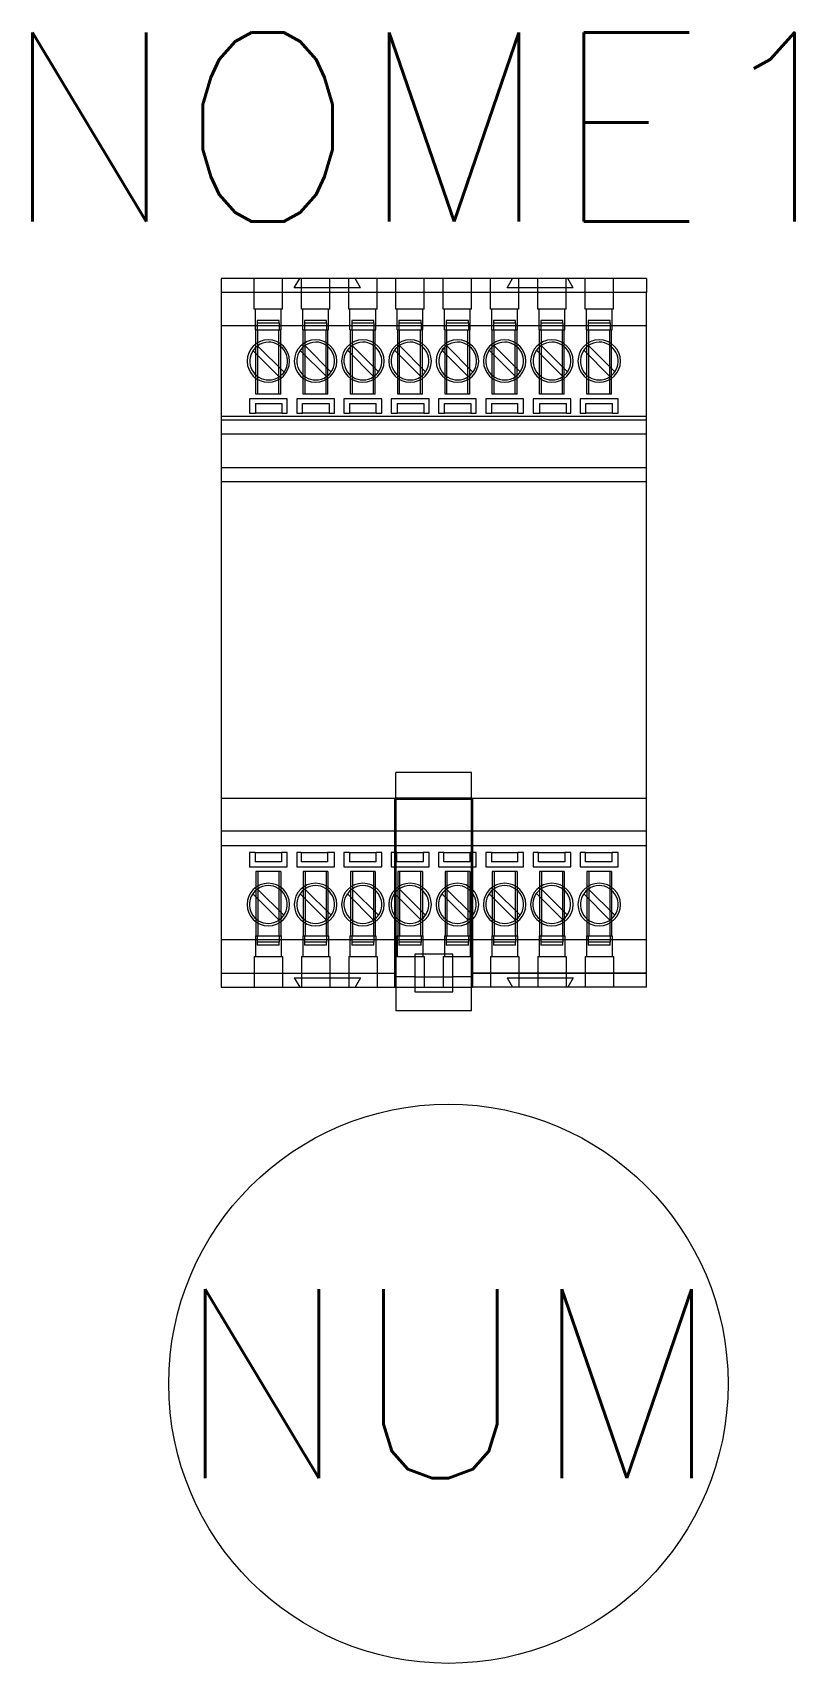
# Model space of a CAD drawing. Header units: millimetres. Extents: x -2 to 6.1, y -10.8 to 6.4.
import ezdxf
from ezdxf.enums import TextEntityAlignment as Align

# ---------------------------------------------------------------- set-up
doc = ezdxf.new("R2010")
doc.units = ezdxf.units.MM
doc.styles.add('Romans', font='romans.shx')

msp = doc.modelspace()

# ---------------------------------------------------------------- linework, layer by layer
for p, q in [((0, 3.825), (0, 3.675)), ((0, 3.825), (0, 3.825)), ((4.5, 3.825), (0, 3.825)), ((0.35, 3.825), (0.35, 3.825)), ((0.35, 3.5), (0.35, 3.825)), ((0.65, 3.825), (0.65, 3.825)), ((0.65, 3.5), (0.65, 3.825)), ((0.775, 3.725), (0.833, 3.825)), ((0.833, 3.825), (0.833, 3.825)), ((0.85, 3.825), (0.85, 3.825)), ((0.85, 3.5), (0.85, 3.825)), ((1.15, 3.825), (1.15, 3.825)), ((1.15, 3.5), (1.15, 3.825)), ((1.35, 3.825), (1.35, 3.825)), ((1.35, 3.5), (1.35, 3.825)), ((1.417, 3.825), (1.417, 3.825)), ((1.475, 3.725), (1.417, 3.825)), ((1.65, 3.825), (1.65, 3.825)), ((1.65, 3.5), (1.65, 3.825)), ((1.85, 3.825), (1.85, 3.825)), ((1.85, 3.5), (1.85, 3.825)), ((2.15, 3.825), (2.15, 3.825)), ((2.15, 3.5), (2.15, 3.825)), ((2.35, 3.825), (2.35, 3.825)), ((2.35, 3.5), (2.35, 3.825)), ((2.65, 3.825), (2.65, 3.825)), ((2.65, 3.5), (2.65, 3.825)), ((2.85, 3.825), (2.85, 3.825)), ((2.85, 3.5), (2.85, 3.825)), ((3.025, 3.725), (3.083, 3.825)), ((3.083, 3.825), (3.083, 3.825)), ((3.15, 3.825), (3.15, 3.825)), ((3.15, 3.5), (3.15, 3.825)), ((3.35, 3.825), (3.35, 3.825)), ((3.35, 3.5), (3.35, 3.825)), ((3.65, 3.825), (3.65, 3.825)), ((3.65, 3.5), (3.65, 3.825)), ((3.667, 3.825), (3.667, 3.825)), ((3.725, 3.725), (3.667, 3.825)), ((3.85, 3.825), (3.85, 3.825)), ((3.85, 3.5), (3.85, 3.825)), ((4.15, 3.825), (4.15, 3.825)), ((4.15, 3.5), (4.15, 3.825)), ((4.5, 3.825), (4.5, 3.825)), ((4.5, 3.825), (4.5, 3.675)), ((0, 3.675), (0, 1.825)), ((0, 3.675), (0, 3.675)), ((4.5, 3.675), (0, 3.675)), ((4.5, 3.675), (0, 3.675)), ((1.475, 3.725), (0.775, 3.725)), ((0.775, 3.725), (0.775, 3.725)), ((1.475, 3.725), (1.475, 3.725)), ((3.725, 3.725), (3.025, 3.725)), ((3.025, 3.725), (3.025, 3.725)), ((3.725, 3.725), (3.725, 3.725)), ((4.5, 3.675), (4.5, 3.675)), ((4.5, 1.825), (4.5, 3.675)), ((0.35, 3.5), (0.35, 3.5)), ((0.364, 3.5), (0.35, 3.5)), ((0.364, 3.5), (0.364, 3.5)), ((0.636, 3.5), (0.364, 3.5)), ((0.364, 3.28), (0.364, 3.5)), ((0.636, 3.5), (0.636, 3.5)), ((0.65, 3.5), (0.636, 3.5)), ((0.636, 3.28), (0.636, 3.5)), ((0.65, 3.5), (0.65, 3.5)), ((0.85, 3.5), (0.85, 3.5)), ((0.864, 3.5), (0.85, 3.5)), ((0.864, 3.5), (0.864, 3.5)), ((1.136, 3.5), (0.864, 3.5)), ((0.864, 3.28), (0.864, 3.5)), ((1.136, 3.5), (1.136, 3.5)), ((1.15, 3.5), (1.136, 3.5)), ((1.136, 3.28), (1.136, 3.5)), ((1.15, 3.5), (1.15, 3.5)), ((1.35, 3.5), (1.35, 3.5)), ((1.364, 3.5), (1.35, 3.5)), ((1.364, 3.5), (1.364, 3.5)), ((1.636, 3.5), (1.364, 3.5)), ((1.364, 3.28), (1.364, 3.5)), ((1.636, 3.5), (1.636, 3.5)), ((1.65, 3.5), (1.636, 3.5)), ((1.636, 3.28), (1.636, 3.5)), ((1.65, 3.5), (1.65, 3.5)), ((1.85, 3.5), (1.85, 3.5)), ((1.864, 3.5), (1.85, 3.5)), ((1.864, 3.5), (1.864, 3.5)), ((2.136, 3.5), (1.864, 3.5)), ((1.864, 3.28), (1.864, 3.5)), ((2.136, 3.5), (2.136, 3.5)), ((2.15, 3.5), (2.136, 3.5)), ((2.136, 3.28), (2.136, 3.5)), ((2.15, 3.5), (2.15, 3.5)), ((2.35, 3.5), (2.35, 3.5)), ((2.364, 3.5), (2.35, 3.5)), ((2.364, 3.5), (2.364, 3.5)), ((2.636, 3.5), (2.364, 3.5)), ((2.364, 3.28), (2.364, 3.5)), ((2.636, 3.5), (2.636, 3.5)), ((2.65, 3.5), (2.636, 3.5)), ((2.636, 3.28), (2.636, 3.5)), ((2.65, 3.5), (2.65, 3.5)), ((2.85, 3.5), (2.85, 3.5)), ((2.864, 3.5), (2.85, 3.5)), ((2.864, 3.5), (2.864, 3.5)), ((3.136, 3.5), (2.864, 3.5)), ((2.864, 3.28), (2.864, 3.5)), ((3.136, 3.5), (3.136, 3.5)), ((3.15, 3.5), (3.136, 3.5)), ((3.136, 3.28), (3.136, 3.5)), ((3.15, 3.5), (3.15, 3.5)), ((3.35, 3.5), (3.35, 3.5)), ((3.364, 3.5), (3.35, 3.5)), ((3.364, 3.5), (3.364, 3.5)), ((3.636, 3.5), (3.364, 3.5)), ((3.364, 3.28), (3.364, 3.5)), ((3.636, 3.5), (3.636, 3.5)), ((3.65, 3.5), (3.636, 3.5)), ((3.636, 3.28), (3.636, 3.5)), ((3.65, 3.5), (3.65, 3.5)), ((3.85, 3.5), (3.85, 3.5)), ((3.864, 3.5), (3.85, 3.5)), ((3.864, 3.5), (3.864, 3.5)), ((4.136, 3.5), (3.864, 3.5)), ((3.864, 3.28), (3.864, 3.5)), ((4.136, 3.5), (4.136, 3.5)), ((4.15, 3.5), (4.136, 3.5)), ((4.136, 3.28), (4.136, 3.5)), ((4.15, 3.5), (4.15, 3.5)), ((0, 3.325), (4.5, 3.325)), ((0.364, 3.28), (0.636, 3.28)), ((0.364, 3.28), (0.364, 3.28)), ((0.369, 3.28), (0.369, 3.28)), ((0.369, 2.6), (0.369, 3.28)), ((0.382, 3.38), (0.382, 3.38)), ((0.382, 3.38), (0.382, 3.35)), ((0.616, 3.38), (0.382, 3.38)), ((0.382, 3.35), (0.382, 3.28)), ((0.616, 3.35), (0.382, 3.35)), ((0.382, 3.28), (0.382, 3.28)), ((0.389, 2.6), (0.389, 3.28)), ((0.611, 2.6), (0.611, 3.28)), ((0.616, 3.38), (0.616, 3.38)), ((0.616, 3.35), (0.616, 3.38)), ((0.616, 3.35), (0.616, 3.28)), ((0.616, 3.28), (0.616, 3.28)), ((0.631, 3.28), (0.631, 3.28)), ((0.631, 2.6), (0.631, 3.28)), ((0.636, 3.28), (0.636, 3.28)), ((0.864, 3.28), (1.136, 3.28)), ((0.864, 3.28), (0.864, 3.28)), ((0.869, 3.28), (0.869, 3.28)), ((0.869, 2.6), (0.869, 3.28)), ((0.882, 3.38), (0.882, 3.38)), ((0.882, 3.38), (0.882, 3.35)), ((1.116, 3.38), (0.882, 3.38)), ((0.882, 3.35), (0.882, 3.28)), ((1.116, 3.35), (0.882, 3.35)), ((0.882, 3.28), (0.882, 3.28)), ((0.889, 2.6), (0.889, 3.28)), ((1.111, 2.6), (1.111, 3.28)), ((1.116, 3.38), (1.116, 3.38)), ((1.116, 3.35), (1.116, 3.38)), ((1.116, 3.35), (1.116, 3.28)), ((1.116, 3.28), (1.116, 3.28)), ((1.131, 3.28), (1.131, 3.28)), ((1.131, 2.6), (1.131, 3.28)), ((1.136, 3.28), (1.136, 3.28)), ((1.364, 3.28), (1.636, 3.28)), ((1.364, 3.28), (1.364, 3.28)), ((1.369, 3.28), (1.369, 3.28)), ((1.369, 2.6), (1.369, 3.28)), ((1.382, 3.38), (1.382, 3.38)), ((1.382, 3.38), (1.382, 3.35)), ((1.616, 3.38), (1.382, 3.38)), ((1.382, 3.35), (1.382, 3.28)), ((1.616, 3.35), (1.382, 3.35)), ((1.382, 3.28), (1.382, 3.28)), ((1.389, 2.6), (1.389, 3.28)), ((1.611, 2.6), (1.611, 3.28)), ((1.616, 3.35), (1.616, 3.38)), ((1.616, 3.38), (1.616, 3.38)), ((1.616, 3.35), (1.616, 3.28)), ((1.616, 3.28), (1.616, 3.28)), ((1.631, 3.28), (1.631, 3.28)), ((1.631, 2.6), (1.631, 3.28)), ((1.636, 3.28), (1.636, 3.28)), ((1.864, 3.28), (2.136, 3.28)), ((1.864, 3.28), (1.864, 3.28)), ((1.869, 3.28), (1.869, 3.28)), ((1.869, 2.6), (1.869, 3.28)), ((1.882, 3.38), (1.882, 3.38)), ((1.882, 3.38), (1.882, 3.35)), ((2.116, 3.38), (1.882, 3.38)), ((1.882, 3.35), (1.882, 3.28)), ((2.116, 3.35), (1.882, 3.35)), ((1.882, 3.28), (1.882, 3.28)), ((1.889, 2.6), (1.889, 3.28)), ((2.111, 2.6), (2.111, 3.28)), ((2.116, 3.38), (2.116, 3.38)), ((2.116, 3.35), (2.116, 3.38)), ((2.116, 3.35), (2.116, 3.28)), ((2.116, 3.28), (2.116, 3.28)), ((2.131, 3.28), (2.131, 3.28)), ((2.131, 2.6), (2.131, 3.28)), ((2.136, 3.28), (2.136, 3.28)), ((2.364, 3.28), (2.636, 3.28)), ((2.364, 3.28), (2.364, 3.28)), ((2.369, 3.28), (2.369, 3.28)), ((2.369, 2.6), (2.369, 3.28)), ((2.382, 3.38), (2.382, 3.38)), ((2.616, 3.38), (2.382, 3.38)), ((2.382, 3.38), (2.382, 3.35)), ((2.382, 3.35), (2.382, 3.28)), ((2.616, 3.35), (2.382, 3.35)), ((2.382, 3.28), (2.382, 3.28)), ((2.389, 2.6), (2.389, 3.28)), ((2.611, 2.6), (2.611, 3.28)), ((2.616, 3.35), (2.616, 3.38)), ((2.616, 3.38), (2.616, 3.38)), ((2.616, 3.35), (2.616, 3.28)), ((2.616, 3.28), (2.616, 3.28)), ((2.631, 3.28), (2.631, 3.28)), ((2.631, 2.6), (2.631, 3.28)), ((2.636, 3.28), (2.636, 3.28)), ((2.864, 3.28), (3.136, 3.28)), ((2.864, 3.28), (2.864, 3.28)), ((2.869, 3.28), (2.869, 3.28)), ((2.869, 2.6), (2.869, 3.28)), ((2.882, 3.38), (2.882, 3.38)), ((2.882, 3.38), (2.882, 3.35)), ((3.116, 3.38), (2.882, 3.38)), ((2.882, 3.35), (2.882, 3.28)), ((3.116, 3.35), (2.882, 3.35)), ((2.882, 3.28), (2.882, 3.28)), ((2.889, 2.6), (2.889, 3.28)), ((3.111, 2.6), (3.111, 3.28)), ((3.116, 3.35), (3.116, 3.38)), ((3.116, 3.38), (3.116, 3.38)), ((3.116, 3.35), (3.116, 3.28)), ((3.116, 3.28), (3.116, 3.28)), ((3.131, 3.28), (3.131, 3.28)), ((3.131, 2.6), (3.131, 3.28)), ((3.136, 3.28), (3.136, 3.28)), ((3.364, 3.28), (3.636, 3.28)), ((3.364, 3.28), (3.364, 3.28)), ((3.369, 3.28), (3.369, 3.28)), ((3.369, 2.6), (3.369, 3.28)), ((3.382, 3.38), (3.382, 3.38)), ((3.616, 3.38), (3.382, 3.38)), ((3.382, 3.38), (3.382, 3.35)), ((3.382, 3.35), (3.382, 3.28)), ((3.616, 3.35), (3.382, 3.35)), ((3.382, 3.28), (3.382, 3.28)), ((3.389, 2.6), (3.389, 3.28)), ((3.611, 2.6), (3.611, 3.28)), ((3.616, 3.35), (3.616, 3.38)), ((3.616, 3.38), (3.616, 3.38)), ((3.616, 3.35), (3.616, 3.28)), ((3.616, 3.28), (3.616, 3.28)), ((3.631, 3.28), (3.631, 3.28)), ((3.631, 2.6), (3.631, 3.28)), ((3.636, 3.28), (3.636, 3.28)), ((3.864, 3.28), (4.136, 3.28)), ((3.864, 3.28), (3.864, 3.28)), ((3.869, 3.28), (3.869, 3.28)), ((3.869, 2.6), (3.869, 3.28)), ((3.882, 3.38), (3.882, 3.38)), ((3.882, 3.38), (3.882, 3.35)), ((4.116, 3.38), (3.882, 3.38)), ((3.882, 3.35), (3.882, 3.28)), ((4.116, 3.35), (3.882, 3.35)), ((3.882, 3.28), (3.882, 3.28)), ((3.889, 2.6), (3.889, 3.28)), ((4.111, 2.6), (4.111, 3.28)), ((4.116, 3.38), (4.116, 3.38)), ((4.116, 3.35), (4.116, 3.38)), ((4.116, 3.35), (4.116, 3.28)), ((4.116, 3.28), (4.116, 3.28)), ((4.131, 3.28), (4.131, 3.28)), ((4.131, 2.6), (4.131, 3.28)), ((4.136, 3.28), (4.136, 3.28)), ((0.387, 3.112), (0.666, 2.833)), ((0.387, 3.112), (0.387, 3.112)), ((0.5, 3.175), (0.5, 3.175)), ((0.504, 3.15), (0.504, 3.15)), ((0.886, 3.113), (0.886, 3.113)), ((0.886, 3.113), (1.165, 2.834)), ((1, 3.175), (1, 3.175)), ((1.002, 3.15), (1.002, 3.15)), ((1.386, 3.114), (1.386, 3.114)), ((1.664, 2.836), (1.386, 3.114)), ((1.5, 3.175), (1.5, 3.175)), ((1.5, 3.15), (1.5, 3.15)), ((2.164, 2.836), (1.886, 3.114)), ((1.886, 3.114), (1.886, 3.114)), ((2, 3.175), (2, 3.175)), ((2, 3.15), (2, 3.15)), ((2.386, 3.114), (2.665, 2.834)), ((2.386, 3.114), (2.386, 3.114)), ((2.5, 3.175), (2.5, 3.175)), ((2.502, 3.15), (2.502, 3.15)), ((2.886, 3.114), (2.886, 3.114)), ((3.164, 2.836), (2.886, 3.114)), ((3, 3.175), (3, 3.175)), ((3, 3.15), (3, 3.15)), ((3.386, 3.114), (3.386, 3.114)), ((3.664, 2.836), (3.386, 3.114)), ((3.5, 3.175), (3.5, 3.175)), ((3.5, 3.15), (3.5, 3.15)), ((3.886, 3.114), (3.886, 3.114)), ((4.164, 2.836), (3.886, 3.114)), ((4, 3.175), (4, 3.175)), ((4, 3.15), (4, 3.15)), ((0.338, 3.062), (0.338, 3.062)), ((0.338, 3.062), (0.616, 2.784)), ((0.837, 3.063), (0.837, 3.063)), ((1.115, 2.785), (0.837, 3.063)), ((1.336, 3.064), (1.336, 3.064)), ((1.336, 3.064), (1.614, 2.786)), ((1.836, 3.064), (2.114, 2.786)), ((1.836, 3.064), (1.836, 3.064)), ((2.615, 2.785), (2.336, 3.064)), ((2.336, 3.064), (2.336, 3.064)), ((2.836, 3.064), (2.836, 3.064)), ((2.836, 3.064), (3.114, 2.786)), ((3.336, 3.064), (3.336, 3.064)), ((3.336, 3.064), (3.614, 2.786)), ((3.836, 3.064), (3.836, 3.064)), ((3.836, 3.064), (4.114, 2.786)), ((0.616, 2.784), (0.616, 2.784)), ((0.666, 2.833), (0.666, 2.833)), ((1.115, 2.785), (1.115, 2.785)), ((1.165, 2.834), (1.165, 2.834)), ((1.614, 2.786), (1.614, 2.786)), ((1.664, 2.836), (1.664, 2.836)), ((2.114, 2.786), (2.114, 2.786)), ((2.164, 2.836), (2.164, 2.836)), ((2.615, 2.785), (2.615, 2.785)), ((2.665, 2.834), (2.665, 2.834)), ((3.114, 2.786), (3.114, 2.786)), ((3.164, 2.836), (3.164, 2.836)), ((3.614, 2.786), (3.614, 2.786)), ((3.664, 2.836), (3.664, 2.836)), ((4.114, 2.786), (4.114, 2.786)), ((4.164, 2.836), (4.164, 2.836)), ((0.369, 2.6), (0.369, 2.6)), ((0.389, 2.6), (0.369, 2.6)), ((0.611, 2.6), (0.389, 2.6)), ((0.5, 2.725), (0.5, 2.725)), ((0.504, 2.75), (0.504, 2.75)), ((0.631, 2.6), (0.611, 2.6)), ((0.631, 2.6), (0.631, 2.6)), ((0.869, 2.6), (0.869, 2.6)), ((0.889, 2.6), (0.869, 2.6)), ((1.111, 2.6), (0.889, 2.6)), ((1, 2.725), (1, 2.725)), ((1.002, 2.75), (1.002, 2.75)), ((1.131, 2.6), (1.111, 2.6)), ((1.131, 2.6), (1.131, 2.6)), ((1.369, 2.6), (1.369, 2.6)), ((1.389, 2.6), (1.369, 2.6)), ((1.611, 2.6), (1.389, 2.6)), ((1.5, 2.75), (1.5, 2.75)), ((1.5, 2.725), (1.5, 2.725)), ((1.631, 2.6), (1.611, 2.6)), ((1.631, 2.6), (1.631, 2.6)), ((1.869, 2.6), (1.869, 2.6)), ((1.889, 2.6), (1.869, 2.6)), ((2.111, 2.6), (1.889, 2.6)), ((2, 2.75), (2, 2.75)), ((2, 2.725), (2, 2.725)), ((2.131, 2.6), (2.111, 2.6)), ((2.131, 2.6), (2.131, 2.6)), ((2.369, 2.6), (2.369, 2.6)), ((2.389, 2.6), (2.369, 2.6)), ((2.611, 2.6), (2.389, 2.6)), ((2.5, 2.725), (2.5, 2.725)), ((2.502, 2.75), (2.502, 2.75)), ((2.631, 2.6), (2.611, 2.6)), ((2.631, 2.6), (2.631, 2.6)), ((2.869, 2.6), (2.869, 2.6)), ((2.889, 2.6), (2.869, 2.6)), ((3.111, 2.6), (2.889, 2.6)), ((3, 2.75), (3, 2.75)), ((3, 2.725), (3, 2.725)), ((3.131, 2.6), (3.111, 2.6)), ((3.131, 2.6), (3.131, 2.6)), ((3.369, 2.6), (3.369, 2.6)), ((3.389, 2.6), (3.369, 2.6)), ((3.611, 2.6), (3.389, 2.6)), ((3.5, 2.75), (3.5, 2.75)), ((3.5, 2.725), (3.5, 2.725)), ((3.631, 2.6), (3.611, 2.6)), ((3.631, 2.6), (3.631, 2.6)), ((3.869, 2.6), (3.869, 2.6)), ((3.889, 2.6), (3.869, 2.6)), ((4.111, 2.6), (3.889, 2.6)), ((4, 2.75), (4, 2.75)), ((4, 2.725), (4, 2.725)), ((4.131, 2.6), (4.111, 2.6)), ((4.131, 2.6), (4.131, 2.6)), ((0.7, 2.55), (0.3, 2.55)), ((0.3, 2.55), (0.3, 2.4)), ((0.3, 2.55), (0.3, 2.55)), ((0.364, 2.5), (0.364, 2.5)), ((0.364, 2.5), (0.364, 2.4)), ((0.364, 2.5), (0.644, 2.5)), ((0.644, 2.5), (0.644, 2.5)), ((0.644, 2.5), (0.644, 2.4)), ((0.7, 2.4), (0.7, 2.55)), ((0.7, 2.55), (0.7, 2.55)), ((1.2, 2.55), (0.8, 2.55)), ((0.8, 2.55), (0.8, 2.4)), ((0.8, 2.55), (0.8, 2.55)), ((0.862, 2.5), (0.862, 2.5)), ((0.862, 2.4), (0.862, 2.5)), ((0.862, 2.5), (1.142, 2.5)), ((1.142, 2.5), (1.142, 2.4)), ((1.142, 2.5), (1.142, 2.5)), ((1.2, 2.4), (1.2, 2.55)), ((1.2, 2.55), (1.2, 2.55)), ((1.7, 2.55), (1.3, 2.55)), ((1.3, 2.55), (1.3, 2.4)), ((1.3, 2.55), (1.3, 2.55)), ((1.36, 2.5), (1.36, 2.5)), ((1.36, 2.5), (1.36, 2.4)), ((1.36, 2.5), (1.64, 2.5)), ((1.64, 2.4), (1.64, 2.5)), ((1.64, 2.5), (1.64, 2.5)), ((1.7, 2.4), (1.7, 2.55)), ((1.7, 2.55), (1.7, 2.55)), ((2.2, 2.55), (1.8, 2.55)), ((1.8, 2.55), (1.8, 2.4)), ((1.8, 2.55), (1.8, 2.55)), ((1.864, 2.5), (1.864, 2.5)), ((1.864, 2.5), (1.864, 2.4)), ((1.864, 2.5), (2.144, 2.5)), ((2.144, 2.5), (2.144, 2.4)), ((2.144, 2.5), (2.144, 2.5)), ((2.2, 2.4), (2.2, 2.55)), ((2.2, 2.55), (2.2, 2.55)), ((2.7, 2.55), (2.3, 2.55)), ((2.3, 2.55), (2.3, 2.4)), ((2.3, 2.55), (2.3, 2.55)), ((2.362, 2.5), (2.362, 2.5)), ((2.362, 2.5), (2.642, 2.5)), ((2.362, 2.4), (2.362, 2.5)), ((2.642, 2.5), (2.642, 2.5)), ((2.642, 2.5), (2.642, 2.4)), ((2.7, 2.4), (2.7, 2.55)), ((2.7, 2.55), (2.7, 2.55)), ((3.2, 2.55), (2.8, 2.55)), ((2.8, 2.55), (2.8, 2.4)), ((2.8, 2.55), (2.8, 2.55)), ((2.86, 2.5), (2.86, 2.5)), ((2.86, 2.5), (3.14, 2.5)), ((2.86, 2.5), (2.86, 2.4)), ((3.14, 2.5), (3.14, 2.5)), ((3.14, 2.4), (3.14, 2.5)), ((3.2, 2.4), (3.2, 2.55)), ((3.2, 2.55), (3.2, 2.55)), ((3.7, 2.55), (3.3, 2.55)), ((3.3, 2.55), (3.3, 2.4)), ((3.3, 2.55), (3.3, 2.55)), ((3.373, 2.4), (3.373, 2.5)), ((3.373, 2.5), (3.653, 2.5)), ((3.373, 2.5), (3.373, 2.5)), ((3.653, 2.5), (3.653, 2.5)), ((3.653, 2.4), (3.653, 2.5)), ((3.7, 2.4), (3.7, 2.55)), ((3.7, 2.55), (3.7, 2.55)), ((4.2, 2.55), (3.8, 2.55)), ((3.8, 2.55), (3.8, 2.4)), ((3.8, 2.55), (3.8, 2.55)), ((3.86, 2.5), (3.86, 2.5)), ((3.86, 2.4), (3.86, 2.5)), ((3.86, 2.5), (4.14, 2.5)), ((4.14, 2.5), (4.14, 2.5)), ((4.14, 2.4), (4.14, 2.5)), ((4.2, 2.4), (4.2, 2.55)), ((4.2, 2.55), (4.2, 2.55)), ((4.5, 2.363), (0, 2.363)), ((4.5, 2.325), (0, 2.325)), ((0, 2.325), (0, 2.325)), ((0.3, 2.4), (0.364, 2.4)), ((0.3, 2.4), (0.3, 2.4)), ((0.364, 2.4), (0.364, 2.4)), ((0.644, 2.4), (0.364, 2.4)), ((0.644, 2.4), (0.7, 2.4)), ((0.644, 2.4), (0.644, 2.4)), ((0.7, 2.4), (0.7, 2.4)), ((0.8, 2.4), (0.862, 2.4)), ((0.8, 2.4), (0.8, 2.4)), ((0.862, 2.4), (0.862, 2.4)), ((1.142, 2.4), (0.862, 2.4)), ((1.142, 2.4), (1.2, 2.4)), ((1.142, 2.4), (1.142, 2.4)), ((1.2, 2.4), (1.2, 2.4)), ((1.3, 2.4), (1.36, 2.4)), ((1.3, 2.4), (1.3, 2.4)), ((1.36, 2.4), (1.36, 2.4)), ((1.64, 2.4), (1.36, 2.4)), ((1.64, 2.4), (1.7, 2.4)), ((1.64, 2.4), (1.64, 2.4)), ((1.7, 2.4), (1.7, 2.4)), ((1.8, 2.4), (1.864, 2.4)), ((1.8, 2.4), (1.8, 2.4)), ((1.864, 2.4), (1.864, 2.4)), ((2.144, 2.4), (1.864, 2.4)), ((2.144, 2.4), (2.2, 2.4)), ((2.144, 2.4), (2.144, 2.4)), ((2.2, 2.4), (2.2, 2.4)), ((2.3, 2.4), (2.362, 2.4)), ((2.3, 2.4), (2.3, 2.4)), ((2.362, 2.4), (2.362, 2.4)), ((2.642, 2.4), (2.362, 2.4)), ((2.642, 2.4), (2.7, 2.4)), ((2.642, 2.4), (2.642, 2.4)), ((2.7, 2.4), (2.7, 2.4)), ((2.8, 2.4), (2.86, 2.4)), ((2.8, 2.4), (2.8, 2.4)), ((2.86, 2.4), (2.86, 2.4)), ((3.14, 2.4), (2.86, 2.4)), ((3.14, 2.4), (3.2, 2.4)), ((3.14, 2.4), (3.14, 2.4)), ((3.2, 2.4), (3.2, 2.4)), ((3.3, 2.4), (3.373, 2.4)), ((3.3, 2.4), (3.3, 2.4)), ((3.373, 2.4), (3.373, 2.4)), ((3.653, 2.4), (3.373, 2.4)), ((3.653, 2.4), (3.7, 2.4)), ((3.653, 2.4), (3.653, 2.4)), ((3.7, 2.4), (3.7, 2.4)), ((3.8, 2.4), (3.86, 2.4)), ((3.8, 2.4), (3.8, 2.4)), ((3.86, 2.4), (3.86, 2.4)), ((4.14, 2.4), (3.86, 2.4)), ((4.14, 2.4), (4.2, 2.4)), ((4.14, 2.4), (4.14, 2.4)), ((4.2, 2.4), (4.2, 2.4)), ((4.5, 2.325), (4.5, 2.325)), ((4.5, 2.175), (0, 2.175)), ((0, 2.175), (0, 2.175)), ((4.5, 2.175), (4.5, 2.175)), ((0, 1.825), (0, 1.825)), ((0, 1.825), (0, 1.675)), ((0, 1.825), (4.5, 1.825)), ((0, 1.825), (4.5, 1.825)), ((4.5, 1.825), (4.5, 1.825)), ((4.5, 1.675), (4.5, 1.825)), ((0, 1.675), (0, -1.675)), ((0, 1.675), (0, 1.675)), ((0, 1.675), (4.5, 1.675)), ((4.5, -1.675), (4.5, 1.675)), ((4.5, 1.675), (4.5, 1.675)), ((2.65, -1.405), (1.85, -1.405)), ((1.85, -1.688), (1.85, -1.405)), ((2.65, -1.688), (2.65, -1.405)), ((0, -1.675), (0, -3.525)), ((0, -1.675), (0, -1.675)), ((0, -1.675), (1.84, -1.675)), ((1.84, -1.675), (1.84, -1.675)), ((1.84, -1.675), (1.85, -1.675)), ((1.84, -3.525), (1.84, -1.675)), ((2.65, -1.675), (1.85, -1.675)), ((1.85, -1.675), (1.85, -1.675)), ((2.65, -1.688), (1.85, -1.688)), ((1.85, -1.688), (1.85, -3.925)), ((2.65, -1.675), (2.65, -1.675)), ((2.65, -1.675), (2.66, -1.675)), ((2.65, -3.925), (2.65, -1.688)), ((2.66, -1.675), (4.5, -1.675)), ((2.66, -1.675), (2.66, -3.525)), ((2.66, -1.675), (2.66, -1.675)), ((4.5, -1.675), (4.5, -1.675)), ((4.5, -3.525), (4.5, -1.675)), ((4.5, -2.025), (0, -2.025)), ((0, -2.025), (0, -2.025)), ((4.5, -2.025), (4.5, -2.025)), ((0, -2.175), (0, -2.175)), ((0, -2.175), (4.5, -2.175)), ((4.5, -2.175), (4.5, -2.175)), ((0.3, -2.25), (0.3, -2.4)), ((0.36, -2.25), (0.3, -2.25)), ((0.3, -2.25), (0.3, -2.25)), ((0.3, -2.4), (0.7, -2.4)), ((0.3, -2.4), (0.3, -2.4)), ((0.36, -2.25), (0.64, -2.25)), ((0.36, -2.25), (0.36, -2.25)), ((0.36, -2.25), (0.36, -2.35)), ((0.36, -2.35), (0.36, -2.35)), ((0.64, -2.35), (0.36, -2.35)), ((0.7, -2.25), (0.64, -2.25)), ((0.64, -2.25), (0.64, -2.25)), ((0.64, -2.25), (0.64, -2.35)), ((0.64, -2.35), (0.64, -2.35)), ((0.7, -2.4), (0.7, -2.25)), ((0.7, -2.25), (0.7, -2.25)), ((0.7, -2.4), (0.7, -2.4)), ((0.8, -2.25), (0.8, -2.4)), ((0.847, -2.25), (0.8, -2.25)), ((0.8, -2.25), (0.8, -2.25)), ((0.8, -2.4), (1.2, -2.4)), ((0.8, -2.4), (0.8, -2.4)), ((0.847, -2.25), (1.127, -2.25)), ((0.847, -2.25), (0.847, -2.25)), ((0.847, -2.25), (0.847, -2.35)), ((1.127, -2.35), (0.847, -2.35)), ((0.847, -2.35), (0.847, -2.35)), ((1.2, -2.25), (1.127, -2.25)), ((1.127, -2.25), (1.127, -2.25)), ((1.127, -2.25), (1.127, -2.35)), ((1.127, -2.35), (1.127, -2.35)), ((1.2, -2.4), (1.2, -2.25)), ((1.2, -2.25), (1.2, -2.25)), ((1.2, -2.4), (1.2, -2.4)), ((1.3, -2.25), (1.3, -2.4)), ((1.36, -2.25), (1.3, -2.25)), ((1.3, -2.25), (1.3, -2.25)), ((1.3, -2.4), (1.7, -2.4)), ((1.3, -2.4), (1.3, -2.4)), ((1.36, -2.25), (1.64, -2.25)), ((1.36, -2.25), (1.36, -2.25)), ((1.36, -2.25), (1.36, -2.35)), ((1.64, -2.35), (1.36, -2.35)), ((1.36, -2.35), (1.36, -2.35)), ((1.7, -2.25), (1.64, -2.25)), ((1.64, -2.25), (1.64, -2.25)), ((1.64, -2.35), (1.64, -2.25)), ((1.64, -2.35), (1.64, -2.35)), ((1.7, -2.4), (1.7, -2.25)), ((1.7, -2.25), (1.7, -2.25)), ((1.7, -2.4), (1.7, -2.4)), ((1.8, -2.25), (1.8, -2.4)), ((1.858, -2.25), (1.8, -2.25)), ((1.8, -2.25), (1.8, -2.25)), ((1.8, -2.4), (2.2, -2.4)), ((1.8, -2.4), (1.8, -2.4)), ((1.858, -2.25), (2.138, -2.25)), ((1.858, -2.25), (1.858, -2.25)), ((1.858, -2.35), (1.858, -2.25)), ((2.138, -2.35), (1.858, -2.35)), ((1.858, -2.35), (1.858, -2.35)), ((2.2, -2.25), (2.138, -2.25)), ((2.138, -2.25), (2.138, -2.25)), ((2.138, -2.25), (2.138, -2.35)), ((2.138, -2.35), (2.138, -2.35)), ((2.2, -2.4), (2.2, -2.25)), ((2.2, -2.25), (2.2, -2.25)), ((2.2, -2.4), (2.2, -2.4)), ((2.3, -2.25), (2.3, -2.4)), ((2.356, -2.25), (2.3, -2.25)), ((2.3, -2.25), (2.3, -2.25)), ((2.3, -2.4), (2.7, -2.4)), ((2.3, -2.4), (2.3, -2.4)), ((2.356, -2.25), (2.636, -2.25)), ((2.356, -2.25), (2.356, -2.25)), ((2.356, -2.35), (2.356, -2.25)), ((2.356, -2.35), (2.356, -2.35)), ((2.636, -2.35), (2.356, -2.35)), ((2.7, -2.25), (2.636, -2.25)), ((2.636, -2.25), (2.636, -2.25)), ((2.636, -2.35), (2.636, -2.25)), ((2.636, -2.35), (2.636, -2.35)), ((2.7, -2.4), (2.7, -2.25)), ((2.7, -2.25), (2.7, -2.25)), ((2.7, -2.4), (2.7, -2.4)), ((2.8, -2.25), (2.8, -2.4)), ((2.86, -2.25), (2.8, -2.25)), ((2.8, -2.25), (2.8, -2.25)), ((2.8, -2.4), (3.2, -2.4)), ((2.8, -2.4), (2.8, -2.4)), ((2.86, -2.25), (3.14, -2.25)), ((2.86, -2.25), (2.86, -2.25)), ((2.86, -2.25), (2.86, -2.35)), ((3.14, -2.35), (2.86, -2.35)), ((2.86, -2.35), (2.86, -2.35)), ((3.2, -2.25), (3.14, -2.25)), ((3.14, -2.25), (3.14, -2.25)), ((3.14, -2.35), (3.14, -2.25)), ((3.14, -2.35), (3.14, -2.35)), ((3.2, -2.4), (3.2, -2.25)), ((3.2, -2.25), (3.2, -2.25)), ((3.2, -2.4), (3.2, -2.4)), ((3.3, -2.25), (3.3, -2.4)), ((3.358, -2.25), (3.3, -2.25)), ((3.3, -2.25), (3.3, -2.25)), ((3.3, -2.4), (3.7, -2.4)), ((3.3, -2.4), (3.3, -2.4)), ((3.358, -2.25), (3.638, -2.25)), ((3.358, -2.25), (3.358, -2.25)), ((3.358, -2.35), (3.358, -2.25)), ((3.638, -2.35), (3.358, -2.35)), ((3.358, -2.35), (3.358, -2.35)), ((3.7, -2.25), (3.638, -2.25)), ((3.638, -2.25), (3.638, -2.25)), ((3.638, -2.25), (3.638, -2.35)), ((3.638, -2.35), (3.638, -2.35)), ((3.7, -2.4), (3.7, -2.25)), ((3.7, -2.25), (3.7, -2.25)), ((3.7, -2.4), (3.7, -2.4)), ((3.8, -2.25), (3.8, -2.4)), ((3.856, -2.25), (3.8, -2.25)), ((3.8, -2.25), (3.8, -2.25)), ((3.8, -2.4), (4.2, -2.4)), ((3.8, -2.4), (3.8, -2.4)), ((3.856, -2.25), (4.136, -2.25)), ((3.856, -2.25), (3.856, -2.25)), ((3.856, -2.35), (3.856, -2.25)), ((3.856, -2.35), (3.856, -2.35)), ((4.136, -2.35), (3.856, -2.35)), ((4.2, -2.25), (4.136, -2.25)), ((4.136, -2.25), (4.136, -2.25)), ((4.136, -2.35), (4.136, -2.25)), ((4.136, -2.35), (4.136, -2.35)), ((4.2, -2.4), (4.2, -2.25)), ((4.2, -2.25), (4.2, -2.25)), ((4.2, -2.4), (4.2, -2.4)), ((0.389, -2.45), (0.369, -2.45)), ((0.369, -2.45), (0.369, -2.45)), ((0.369, -2.45), (0.369, -3.13)), ((0.611, -2.45), (0.389, -2.45)), ((0.389, -2.45), (0.389, -3.13)), ((0.5, -2.575), (0.5, -2.575)), ((0.631, -2.45), (0.611, -2.45)), ((0.611, -2.45), (0.611, -3.13)), ((0.631, -2.45), (0.631, -2.45)), ((0.631, -2.45), (0.631, -3.13)), ((0.889, -2.45), (0.869, -2.45)), ((0.869, -2.45), (0.869, -2.45)), ((0.869, -2.45), (0.869, -3.13)), ((1.111, -2.45), (0.889, -2.45)), ((0.889, -2.45), (0.889, -3.13)), ((1, -2.575), (1, -2.575)), ((1.131, -2.45), (1.111, -2.45)), ((1.111, -2.45), (1.111, -3.13)), ((1.131, -2.45), (1.131, -2.45)), ((1.131, -2.45), (1.131, -3.13)), ((1.389, -2.45), (1.369, -2.45)), ((1.369, -2.45), (1.369, -2.45)), ((1.369, -2.45), (1.369, -3.13)), ((1.611, -2.45), (1.389, -2.45)), ((1.389, -2.45), (1.389, -3.13)), ((1.5, -2.575), (1.5, -2.575)), ((1.631, -2.45), (1.611, -2.45)), ((1.611, -2.45), (1.611, -3.13)), ((1.631, -2.45), (1.631, -2.45)), ((1.631, -2.45), (1.631, -3.13)), ((1.889, -2.45), (1.869, -2.45)), ((1.869, -2.45), (1.869, -2.45)), ((1.869, -2.45), (1.869, -3.13)), ((2.111, -2.45), (1.889, -2.45)), ((1.889, -2.45), (1.889, -3.13)), ((2, -2.575), (2, -2.575)), ((2.131, -2.45), (2.111, -2.45)), ((2.111, -2.45), (2.111, -3.13)), ((2.131, -2.45), (2.131, -2.45)), ((2.131, -2.45), (2.131, -3.13)), ((2.389, -2.45), (2.369, -2.45)), ((2.369, -2.45), (2.369, -2.45)), ((2.369, -2.45), (2.369, -3.13)), ((2.611, -2.45), (2.389, -2.45)), ((2.389, -2.45), (2.389, -3.13)), ((2.5, -2.575), (2.5, -2.575)), ((2.631, -2.45), (2.611, -2.45)), ((2.611, -2.45), (2.611, -3.13)), ((2.631, -2.45), (2.631, -2.45)), ((2.631, -2.45), (2.631, -3.13)), ((2.889, -2.45), (2.869, -2.45)), ((2.869, -2.45), (2.869, -2.45)), ((2.869, -2.45), (2.869, -3.13)), ((3.111, -2.45), (2.889, -2.45)), ((2.889, -2.45), (2.889, -3.13)), ((3, -2.575), (3, -2.575)), ((3.131, -2.45), (3.111, -2.45)), ((3.111, -2.45), (3.111, -3.13)), ((3.131, -2.45), (3.131, -2.45)), ((3.131, -2.45), (3.131, -3.13)), ((3.389, -2.45), (3.369, -2.45)), ((3.369, -2.45), (3.369, -2.45)), ((3.369, -2.45), (3.369, -3.13)), ((3.611, -2.45), (3.389, -2.45)), ((3.389, -2.45), (3.389, -3.13)), ((3.5, -2.575), (3.5, -2.575)), ((3.631, -2.45), (3.611, -2.45)), ((3.611, -2.45), (3.611, -3.13)), ((3.631, -2.45), (3.631, -2.45)), ((3.631, -2.45), (3.631, -3.13)), ((3.889, -2.45), (3.869, -2.45)), ((3.869, -2.45), (3.869, -2.45)), ((3.869, -2.45), (3.869, -3.13)), ((4.111, -2.45), (3.889, -2.45)), ((3.889, -2.45), (3.889, -3.13)), ((4, -2.575), (4, -2.575)), ((4.131, -2.45), (4.111, -2.45)), ((4.111, -2.45), (4.111, -3.13)), ((4.131, -2.45), (4.131, -2.45)), ((4.131, -2.45), (4.131, -3.13)), ((0.336, -2.686), (0.336, -2.686)), ((0.336, -2.686), (0.614, -2.964)), ((0.386, -2.636), (0.386, -2.636)), ((0.664, -2.914), (0.386, -2.636)), ((0.5, -2.6), (0.5, -2.6)), ((0.836, -2.686), (0.836, -2.686)), ((0.836, -2.686), (1.114, -2.964)), ((1.164, -2.914), (0.886, -2.636)), ((0.886, -2.636), (0.886, -2.636)), ((1, -2.6), (1, -2.6)), ((1.336, -2.686), (1.336, -2.686)), ((1.336, -2.686), (1.614, -2.964)), ((1.386, -2.636), (1.386, -2.636)), ((1.664, -2.914), (1.386, -2.636)), ((1.5, -2.6), (1.5, -2.6)), ((1.835, -2.684), (1.835, -2.684)), ((2.114, -2.963), (1.835, -2.684)), ((1.885, -2.635), (1.885, -2.635)), ((1.885, -2.635), (2.163, -2.913)), ((1.998, -2.6), (1.998, -2.6)), ((2.336, -2.686), (2.336, -2.686)), ((2.336, -2.686), (2.614, -2.964)), ((2.386, -2.636), (2.386, -2.636)), ((2.664, -2.914), (2.386, -2.636)), ((2.5, -2.6), (2.5, -2.6)), ((2.836, -2.686), (3.114, -2.964)), ((2.836, -2.686), (2.836, -2.686)), ((3.164, -2.914), (2.886, -2.636)), ((2.886, -2.636), (2.886, -2.636)), ((3, -2.6), (3, -2.6)), ((3.335, -2.684), (3.614, -2.963)), ((3.335, -2.684), (3.335, -2.684)), ((3.663, -2.913), (3.385, -2.635)), ((3.385, -2.635), (3.385, -2.635)), ((3.498, -2.6), (3.498, -2.6)), ((3.836, -2.686), (4.114, -2.964)), ((3.836, -2.686), (3.836, -2.686)), ((4.164, -2.914), (3.886, -2.636)), ((3.886, -2.636), (3.886, -2.636)), ((4, -2.6), (4, -2.6)), ((0.664, -2.914), (0.664, -2.914)), ((1.164, -2.914), (1.164, -2.914)), ((1.664, -2.914), (1.664, -2.914)), ((2.163, -2.913), (2.163, -2.913)), ((2.664, -2.914), (2.664, -2.914)), ((3.164, -2.914), (3.164, -2.914)), ((3.663, -2.913), (3.663, -2.913)), ((4.164, -2.914), (4.164, -2.914)), ((0.5, -3), (0.5, -3)), ((0.5, -3.025), (0.5, -3.025)), ((0.614, -2.964), (0.614, -2.964)), ((1, -3), (1, -3)), ((1, -3.025), (1, -3.025)), ((1.114, -2.964), (1.114, -2.964)), ((1.5, -3), (1.5, -3)), ((1.5, -3.025), (1.5, -3.025)), ((1.614, -2.964), (1.614, -2.964)), ((1.998, -3), (1.998, -3)), ((2, -3.025), (2, -3.025)), ((2.114, -2.963), (2.114, -2.963)), ((2.5, -3), (2.5, -3)), ((2.5, -3.025), (2.5, -3.025)), ((2.614, -2.964), (2.614, -2.964)), ((3, -3), (3, -3)), ((3, -3.025), (3, -3.025)), ((3.114, -2.964), (3.114, -2.964)), ((3.498, -3), (3.498, -3)), ((3.5, -3.025), (3.5, -3.025)), ((3.614, -2.963), (3.614, -2.963)), ((4, -3), (4, -3)), ((4, -3.025), (4, -3.025)), ((4.114, -2.964), (4.114, -2.964)), ((4.5, -3.175), (0, -3.175)), ((0.364, -3.13), (0.364, -3.35)), ((0.364, -3.13), (0.636, -3.13)), ((0.364, -3.13), (0.364, -3.13)), ((0.369, -3.13), (0.369, -3.13)), ((0.382, -3.13), (0.382, -3.13)), ((0.382, -3.13), (0.382, -3.2)), ((0.616, -3.2), (0.382, -3.2)), ((0.382, -3.2), (0.382, -3.23)), ((0.616, -3.23), (0.382, -3.23)), ((0.382, -3.23), (0.382, -3.23)), ((0.616, -3.13), (0.616, -3.13)), ((0.616, -3.13), (0.616, -3.2)), ((0.616, -3.23), (0.616, -3.2)), ((0.616, -3.23), (0.616, -3.23)), ((0.631, -3.13), (0.631, -3.13)), ((0.636, -3.13), (0.636, -3.35)), ((0.636, -3.13), (0.636, -3.13)), ((0.864, -3.13), (0.864, -3.35)), ((0.864, -3.13), (1.136, -3.13)), ((0.864, -3.13), (0.864, -3.13)), ((0.869, -3.13), (0.869, -3.13)), ((0.882, -3.13), (0.882, -3.13)), ((0.882, -3.13), (0.882, -3.2)), ((1.116, -3.2), (0.882, -3.2)), ((0.882, -3.2), (0.882, -3.23)), ((0.882, -3.23), (0.882, -3.23)), ((1.116, -3.23), (0.882, -3.23)), ((1.116, -3.13), (1.116, -3.13)), ((1.116, -3.13), (1.116, -3.2)), ((1.116, -3.23), (1.116, -3.2)), ((1.116, -3.23), (1.116, -3.23)), ((1.131, -3.13), (1.131, -3.13)), ((1.136, -3.13), (1.136, -3.35)), ((1.136, -3.13), (1.136, -3.13)), ((1.364, -3.13), (1.364, -3.35)), ((1.364, -3.13), (1.636, -3.13)), ((1.364, -3.13), (1.364, -3.13)), ((1.369, -3.13), (1.369, -3.13)), ((1.382, -3.13), (1.382, -3.13)), ((1.382, -3.13), (1.382, -3.2)), ((1.616, -3.2), (1.382, -3.2)), ((1.382, -3.2), (1.382, -3.23)), ((1.616, -3.23), (1.382, -3.23)), ((1.382, -3.23), (1.382, -3.23)), ((1.616, -3.13), (1.616, -3.13)), ((1.616, -3.13), (1.616, -3.2)), ((1.616, -3.23), (1.616, -3.2)), ((1.616, -3.23), (1.616, -3.23)), ((1.631, -3.13), (1.631, -3.13)), ((1.636, -3.13), (1.636, -3.35)), ((1.636, -3.13), (1.636, -3.13)), ((1.864, -3.13), (1.864, -3.35)), ((1.864, -3.13), (2.136, -3.13)), ((1.864, -3.13), (1.864, -3.13)), ((1.869, -3.13), (1.869, -3.13)), ((1.882, -3.13), (1.882, -3.13)), ((1.882, -3.13), (1.882, -3.2)), ((2.116, -3.2), (1.882, -3.2)), ((1.882, -3.2), (1.882, -3.23)), ((2.116, -3.23), (1.882, -3.23)), ((1.882, -3.23), (1.882, -3.23)), ((2.116, -3.13), (2.116, -3.13)), ((2.116, -3.13), (2.116, -3.2)), ((2.116, -3.23), (2.116, -3.2)), ((2.116, -3.23), (2.116, -3.23)), ((2.131, -3.13), (2.131, -3.13)), ((2.136, -3.13), (2.136, -3.35)), ((2.136, -3.13), (2.136, -3.13)), ((2.364, -3.13), (2.364, -3.35)), ((2.364, -3.13), (2.636, -3.13)), ((2.364, -3.13), (2.364, -3.13)), ((2.369, -3.13), (2.369, -3.13)), ((2.382, -3.13), (2.382, -3.13)), ((2.382, -3.13), (2.382, -3.2)), ((2.616, -3.2), (2.382, -3.2)), ((2.382, -3.2), (2.382, -3.23)), ((2.616, -3.23), (2.382, -3.23)), ((2.382, -3.23), (2.382, -3.23)), ((2.616, -3.13), (2.616, -3.13)), ((2.616, -3.13), (2.616, -3.2)), ((2.616, -3.23), (2.616, -3.2)), ((2.616, -3.23), (2.616, -3.23)), ((2.631, -3.13), (2.631, -3.13)), ((2.636, -3.13), (2.636, -3.35)), ((2.636, -3.13), (2.636, -3.13)), ((2.864, -3.13), (2.864, -3.35)), ((2.864, -3.13), (3.136, -3.13)), ((2.864, -3.13), (2.864, -3.13)), ((2.869, -3.13), (2.869, -3.13)), ((2.882, -3.13), (2.882, -3.13)), ((2.882, -3.13), (2.882, -3.2)), ((3.116, -3.2), (2.882, -3.2)), ((2.882, -3.2), (2.882, -3.23)), ((3.116, -3.23), (2.882, -3.23)), ((2.882, -3.23), (2.882, -3.23)), ((3.116, -3.13), (3.116, -3.13)), ((3.116, -3.13), (3.116, -3.2)), ((3.116, -3.23), (3.116, -3.2)), ((3.116, -3.23), (3.116, -3.23)), ((3.131, -3.13), (3.131, -3.13)), ((3.136, -3.13), (3.136, -3.35)), ((3.136, -3.13), (3.136, -3.13)), ((3.364, -3.13), (3.364, -3.35)), ((3.364, -3.13), (3.636, -3.13)), ((3.364, -3.13), (3.364, -3.13)), ((3.369, -3.13), (3.369, -3.13)), ((3.382, -3.13), (3.382, -3.13)), ((3.382, -3.13), (3.382, -3.2)), ((3.616, -3.2), (3.382, -3.2)), ((3.382, -3.2), (3.382, -3.23)), ((3.382, -3.23), (3.382, -3.23)), ((3.616, -3.23), (3.382, -3.23)), ((3.616, -3.13), (3.616, -3.13)), ((3.616, -3.13), (3.616, -3.2)), ((3.616, -3.23), (3.616, -3.2)), ((3.616, -3.23), (3.616, -3.23)), ((3.631, -3.13), (3.631, -3.13)), ((3.636, -3.13), (3.636, -3.35)), ((3.636, -3.13), (3.636, -3.13)), ((3.864, -3.13), (3.864, -3.35)), ((3.864, -3.13), (4.136, -3.13)), ((3.864, -3.13), (3.864, -3.13)), ((3.869, -3.13), (3.869, -3.13)), ((3.882, -3.13), (3.882, -3.13)), ((3.882, -3.13), (3.882, -3.2)), ((4.116, -3.2), (3.882, -3.2)), ((3.882, -3.2), (3.882, -3.23)), ((4.116, -3.23), (3.882, -3.23)), ((3.882, -3.23), (3.882, -3.23)), ((4.116, -3.13), (4.116, -3.13)), ((4.116, -3.13), (4.116, -3.2)), ((4.116, -3.23), (4.116, -3.2)), ((4.116, -3.23), (4.116, -3.23)), ((4.131, -3.13), (4.131, -3.13)), ((4.136, -3.13), (4.136, -3.35)), ((4.136, -3.13), (4.136, -3.13)), ((0.35, -3.35), (0.364, -3.35)), ((0.35, -3.35), (0.35, -3.35)), ((0.35, -3.35), (0.35, -3.675)), ((0.364, -3.35), (0.636, -3.35)), ((0.364, -3.35), (0.364, -3.35)), ((0.636, -3.35), (0.65, -3.35)), ((0.636, -3.35), (0.636, -3.35)), ((0.65, -3.35), (0.65, -3.35)), ((0.65, -3.35), (0.65, -3.675)), ((0.85, -3.35), (0.864, -3.35)), ((0.85, -3.35), (0.85, -3.35)), ((0.85, -3.35), (0.85, -3.675)), ((0.864, -3.35), (1.136, -3.35)), ((0.864, -3.35), (0.864, -3.35)), ((1.136, -3.35), (1.15, -3.35)), ((1.136, -3.35), (1.136, -3.35)), ((1.15, -3.35), (1.15, -3.35)), ((1.15, -3.35), (1.15, -3.675)), ((1.35, -3.35), (1.364, -3.35)), ((1.35, -3.35), (1.35, -3.35)), ((1.35, -3.35), (1.35, -3.675)), ((1.364, -3.35), (1.636, -3.35)), ((1.364, -3.35), (1.364, -3.35)), ((1.636, -3.35), (1.65, -3.35)), ((1.636, -3.35), (1.636, -3.35)), ((1.65, -3.35), (1.65, -3.35)), ((1.65, -3.35), (1.65, -3.675)), ((1.85, -3.35), (1.864, -3.35)), ((1.85, -3.35), (1.85, -3.35)), ((1.864, -3.35), (2.136, -3.35)), ((1.864, -3.35), (1.864, -3.35)), ((2.45, -3.325), (2.05, -3.325)), ((2.05, -3.325), (2.05, -3.725)), ((2.05, -3.325), (2.05, -3.325)), ((2.136, -3.35), (2.15, -3.35)), ((2.136, -3.35), (2.136, -3.35)), ((2.15, -3.35), (2.15, -3.35)), ((2.15, -3.35), (2.15, -3.675)), ((2.35, -3.35), (2.364, -3.35)), ((2.35, -3.35), (2.35, -3.35)), ((2.35, -3.35), (2.35, -3.675)), ((2.364, -3.35), (2.636, -3.35)), ((2.364, -3.35), (2.364, -3.35)), ((2.45, -3.725), (2.45, -3.325)), ((2.45, -3.325), (2.45, -3.325)), ((2.636, -3.35), (2.65, -3.35)), ((2.636, -3.35), (2.636, -3.35)), ((2.65, -3.35), (2.65, -3.35)), ((2.85, -3.35), (2.864, -3.35)), ((2.85, -3.35), (2.85, -3.35)), ((2.85, -3.35), (2.85, -3.675)), ((2.864, -3.35), (3.136, -3.35)), ((2.864, -3.35), (2.864, -3.35)), ((3.136, -3.35), (3.15, -3.35)), ((3.136, -3.35), (3.136, -3.35)), ((3.15, -3.35), (3.15, -3.35)), ((3.15, -3.35), (3.15, -3.675)), ((3.35, -3.35), (3.364, -3.35)), ((3.35, -3.35), (3.35, -3.35)), ((3.35, -3.35), (3.35, -3.675)), ((3.364, -3.35), (3.636, -3.35)), ((3.364, -3.35), (3.364, -3.35)), ((3.636, -3.35), (3.65, -3.35)), ((3.636, -3.35), (3.636, -3.35)), ((3.65, -3.35), (3.65, -3.35)), ((3.65, -3.35), (3.65, -3.675)), ((3.85, -3.35), (3.864, -3.35)), ((3.85, -3.35), (3.85, -3.35)), ((3.85, -3.35), (3.85, -3.675)), ((3.864, -3.35), (4.136, -3.35)), ((3.864, -3.35), (3.864, -3.35)), ((4.136, -3.35), (4.15, -3.35)), ((4.136, -3.35), (4.136, -3.35)), ((4.15, -3.35), (4.15, -3.35)), ((4.15, -3.35), (4.15, -3.675)), ((0, -3.525), (0, -3.675)), ((0, -3.525), (0, -3.525)), ((0, -3.525), (1.84, -3.525)), ((0, -3.525), (1.84, -3.525)), ((0.775, -3.575), (0.775, -3.575)), ((0.775, -3.575), (0.833, -3.675)), ((0.775, -3.575), (1.475, -3.575)), ((1.475, -3.575), (1.417, -3.675)), ((1.475, -3.575), (1.475, -3.575)), ((1.84, -3.525), (1.84, -3.525)), ((1.84, -3.675), (1.84, -3.525)), ((1.85, -3.567), (1.84, -3.567)), ((2.05, -3.567), (1.85, -3.567)), ((2.05, -3.567), (2.45, -3.567)), ((2.65, -3.567), (2.45, -3.567)), ((2.66, -3.567), (2.65, -3.567)), ((2.66, -3.525), (4.5, -3.525)), ((2.66, -3.525), (2.66, -3.525)), ((4.5, -3.525), (2.66, -3.525)), ((2.66, -3.525), (2.66, -3.675)), ((3.025, -3.575), (3.025, -3.575)), ((3.025, -3.575), (3.083, -3.675)), ((3.025, -3.575), (3.725, -3.575)), ((3.725, -3.575), (3.667, -3.675)), ((3.725, -3.575), (3.725, -3.575)), ((4.5, -3.525), (4.5, -3.525)), ((4.5, -3.675), (4.5, -3.525)), ((0, -3.675), (0, -3.675)), ((0, -3.675), (1.84, -3.675)), ((0.35, -3.675), (0.35, -3.675)), ((0.65, -3.675), (0.65, -3.675)), ((0.833, -3.675), (0.833, -3.675)), ((0.85, -3.675), (0.85, -3.675)), ((1.15, -3.675), (1.15, -3.675)), ((1.35, -3.675), (1.35, -3.675)), ((1.417, -3.675), (1.417, -3.675)), ((1.65, -3.675), (1.65, -3.675)), ((1.84, -3.675), (1.85, -3.675)), ((1.84, -3.675), (1.84, -3.675)), ((1.85, -3.675), (2.05, -3.675)), ((1.85, -3.675), (1.85, -3.675)), ((2.05, -3.675), (2.45, -3.675)), ((2.05, -3.725), (2.45, -3.725)), ((2.05, -3.725), (2.05, -3.725)), ((2.15, -3.675), (2.15, -3.675)), ((2.35, -3.675), (2.35, -3.675)), ((2.45, -3.675), (2.65, -3.675)), ((2.45, -3.725), (2.45, -3.725)), ((2.65, -3.675), (2.66, -3.675)), ((2.65, -3.675), (2.65, -3.675)), ((4.5, -3.675), (2.66, -3.675)), ((2.66, -3.675), (2.66, -3.675)), ((2.85, -3.675), (2.85, -3.675)), ((3.083, -3.675), (3.083, -3.675)), ((3.15, -3.675), (3.15, -3.675)), ((3.35, -3.675), (3.35, -3.675)), ((3.65, -3.675), (3.65, -3.675)), ((3.667, -3.675), (3.667, -3.675)), ((3.85, -3.675), (3.85, -3.675)), ((4.15, -3.675), (4.15, -3.675)), ((4.5, -3.675), (4.5, -3.675)), ((2.65, -3.925), (1.85, -3.925)), ((1.85, -3.925), (1.85, -3.925)), ((2.65, -3.925), (2.65, -3.925))]:
    msp.add_line(p, q)
at = {"ltscale": 10}
msp.add_circle((2.405, -7.871), 2.958, dxfattribs=at)
for centre, radius, start, end in [((0.5, 2.95), 0.225, 90, 270), ((0.504, 2.95), 0.2, 125.7433, 145.9027), ((0.504, 2.95), 0.2, 90, 125.7433), ((0.5, 2.95), 0.225, 270, 90), ((0.504, 2.95), 0.2, 324.2567, 90), ((1, 2.95), 0.225, 90, 270), ((1.002, 2.95), 0.2, 125.3326, 145.4904), ((1.002, 2.95), 0.2, 90, 125.3326), ((1, 2.95), 0.225, 270, 90), ((1.002, 2.95), 0.2, 324.6674, 90), ((1.5, 2.95), 0.225, 90, 270), ((1.5, 2.95), 0.2, 124.9214, 145.0786), ((1.5, 2.95), 0.2, 90, 124.9214), ((1.5, 2.95), 0.225, 270, 90), ((1.5, 2.95), 0.2, 325.0786, 90), ((2, 2.95), 0.225, 90, 270), ((2, 2.95), 0.2, 124.9214, 145.0786), ((2, 2.95), 0.2, 90, 124.9214), ((2, 2.95), 0.225, 270, 90), ((2, 2.95), 0.2, 325.0786, 90), ((2.5, 2.95), 0.225, 90, 270), ((2.5, 2.95), 0.2, 124.9214, 145.0786), ((2.502, 2.95), 0.2, 125.3326, 145.4904), ((2.502, 2.95), 0.2, 90, 125.3326), ((2.5, 2.95), 0.225, 270, 90), ((2.502, 2.95), 0.2, 324.6674, 90), ((3, 2.95), 0.225, 90, 270), ((3, 2.95), 0.2, 124.9214, 145.0786), ((3, 2.95), 0.2, 90, 124.9214), ((3, 2.95), 0.225, 270, 90), ((3, 2.95), 0.2, 325.0786, 90), ((3.5, 2.95), 0.225, 90, 270), ((3.5, 2.95), 0.2, 124.9214, 145.0786), ((3.5, 2.95), 0.2, 90, 124.9214), ((3.5, 2.95), 0.225, 270, 90), ((3.5, 2.95), 0.2, 325.0786, 90), ((4, 2.95), 0.225, 90, 270), ((4, 2.95), 0.2, 124.9214, 145.0786), ((4, 2.95), 0.2, 90, 124.9214), ((4, 2.95), 0.225, 270, 90), ((4, 2.95), 0.2, 325.0786, 90), ((0.504, 2.95), 0.2, 145.9027, 270), ((1.002, 2.95), 0.2, 145.4904, 270), ((1.5, 2.95), 0.2, 145.0786, 270), ((2, 2.95), 0.2, 145.0786, 270), ((2.502, 2.95), 0.2, 145.4904, 270), ((3, 2.95), 0.2, 145.0786, 270), ((3.5, 2.95), 0.2, 145.0786, 270), ((4, 2.95), 0.2, 145.0786, 270), ((0.504, 2.95), 0.2, 270, 304.0973), ((0.504, 2.95), 0.2, 304.0973, 324.2567), ((1.002, 2.95), 0.2, 270, 304.5096), ((1.002, 2.95), 0.2, 304.5096, 324.6674), ((1.5, 2.95), 0.2, 270, 304.9213), ((1.5, 2.95), 0.2, 304.9213, 325.0786), ((2, 2.95), 0.2, 270, 304.9213), ((2, 2.95), 0.2, 304.9213, 325.0786), ((2.502, 2.95), 0.2, 270, 304.5096), ((2.502, 2.95), 0.2, 304.5096, 324.6674), ((3, 2.95), 0.2, 270, 304.9213), ((3, 2.95), 0.2, 304.9213, 325.0786), ((3.5, 2.95), 0.2, 270, 304.9213), ((3.5, 2.95), 0.2, 304.9213, 325.0786), ((4, 2.95), 0.2, 270, 304.9213), ((4, 2.95), 0.2, 304.9213, 325.0786), ((0.5, -2.8), 0.225, 90, 270), ((0.5, -2.8), 0.225, 270, 90), ((1, -2.8), 0.225, 90, 270), ((1, -2.8), 0.225, 270, 90), ((1.5, -2.8), 0.225, 90, 270), ((1.5, -2.8), 0.225, 270, 90), ((2, -2.8), 0.225, 90, 270), ((2, -2.8), 0.225, 270, 90), ((2.5, -2.8), 0.225, 90, 270), ((2.5, -2.8), 0.225, 270, 90), ((3, -2.8), 0.225, 90, 270), ((3, -2.8), 0.225, 270, 90), ((3.5, -2.8), 0.225, 90, 270), ((3.5, -2.8), 0.225, 270, 90), ((4, -2.8), 0.225, 90, 270), ((4, -2.8), 0.225, 270, 90), ((0.5, -2.8), 0.2, 145.0786, 270), ((0.5, -2.8), 0.2, 124.9214, 145.0786), ((0.5, -2.8), 0.2, 90, 124.9214), ((0.5, -2.8), 0.2, 325.0786, 90), ((1, -2.8), 0.2, 145.0786, 270), ((1, -2.8), 0.2, 124.9214, 145.0786), ((1, -2.8), 0.2, 90, 124.9214), ((1, -2.8), 0.2, 325.0786, 90), ((1.5, -2.8), 0.2, 145.0786, 270), ((1.5, -2.8), 0.2, 124.9214, 145.0786), ((1.5, -2.8), 0.2, 90, 124.9214), ((1.5, -2.8), 0.2, 325.0786, 90), ((1.998, -2.8), 0.2, 144.6674, 270), ((1.998, -2.8), 0.2, 124.5096, 144.6674), ((1.998, -2.8), 0.2, 90, 124.5096), ((1.998, -2.8), 0.2, 325.4904, 90), ((2.5, -2.8), 0.2, 145.0786, 270), ((2.5, -2.8), 0.2, 124.9214, 145.0786), ((2.5, -2.8), 0.2, 90, 124.9214), ((2.5, -2.8), 0.2, 325.0786, 90), ((3, -2.8), 0.2, 145.0786, 270), ((3, -2.8), 0.2, 124.9214, 145.0786), ((3, -2.8), 0.2, 90, 124.9214), ((3, -2.8), 0.2, 325.0786, 90), ((3.498, -2.8), 0.2, 144.6674, 270), ((3.498, -2.8), 0.2, 124.5096, 144.6674), ((3.498, -2.8), 0.2, 90, 124.5096), ((3.498, -2.8), 0.2, 325.4904, 90), ((4, -2.8), 0.2, 145.0786, 270), ((4, -2.8), 0.2, 124.9214, 145.0786), ((4, -2.8), 0.2, 90, 124.9214), ((4, -2.8), 0.2, 325.0786, 90), ((0.5, -2.8), 0.2, 304.9213, 325.0786), ((1, -2.8), 0.2, 304.9213, 325.0786), ((1.5, -2.8), 0.2, 304.9213, 325.0786), ((1.998, -2.8), 0.2, 305.3325, 325.4904), ((2.5, -2.8), 0.2, 304.9213, 325.0786), ((3, -2.8), 0.2, 304.9213, 325.0786), ((3.498, -2.8), 0.2, 305.3325, 325.4904), ((4, -2.8), 0.2, 304.9213, 325.0786), ((0.5, -2.8), 0.2, 270, 304.9213), ((1, -2.8), 0.2, 270, 304.9213), ((1.5, -2.8), 0.2, 270, 304.9213), ((1.998, -2.8), 0.2, 270, 305.3325), ((2.5, -2.8), 0.2, 270, 304.9213), ((3, -2.8), 0.2, 270, 304.9213), ((3.498, -2.8), 0.2, 270, 305.3325), ((4, -2.8), 0.2, 270, 304.9213)]:
    msp.add_arc(centre, radius, start, end)

# ---------------------------------------------------------------- texts
at = {"color": 7, "style": 'Romans', "flags": 4}
msp.add_attdef('NOME1', text='NOME1', height=2, dxfattribs=at).set_placement((2.25, 3.825), align=Align.BOTTOM_CENTER)
msp.add_attdef('NUM', text='NUM', height=2, dxfattribs=at).set_placement((2.405, -7.871), align=Align.MIDDLE_CENTER)

doc.saveas('drawing.dxf')
